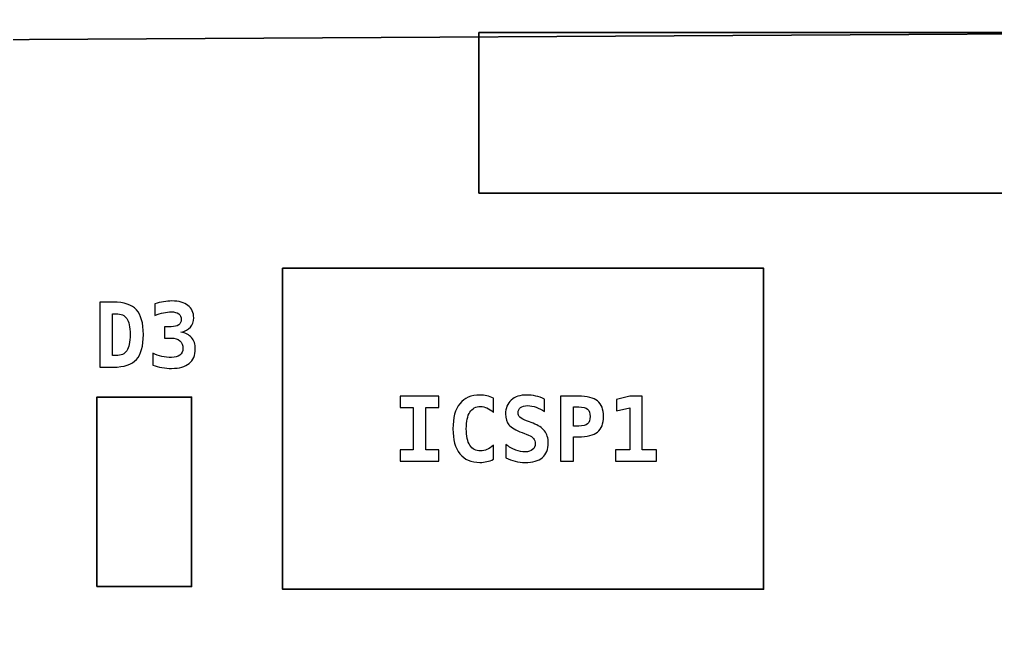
# Model space of a CAD drawing. Header units: centimetres. Extents: x -14.31 to -6.69, y -17.55 to -12.15.
# Drawn here: x -12.505 to -10.959, y -13.122 to -12.154 of the extents above; entities that cross this region are included whole.
import ezdxf

# ---------------------------------------------------------------- set-up
doc = ezdxf.new("R2010")
doc.units = ezdxf.units.CM
doc.header["$MEASUREMENT"] = 0
doc.layers.add('Layer 1', color=7, linetype='Continuous')

msp = doc.modelspace()

# ---------------------------------------------------------------- linework, layer by layer
at = {"layer": 'Layer 1', "color": 7, "lineweight": 35}
for points, knots in [([(-13.60478, -12.19155), (-13.60478, -12.19155), (-13.60478, -17.54618), (-13.60478, -17.54618), (-13.60478, -17.54618), (-13.60478, -17.54618), (-7.00326, -17.54618), (-7.00326, -17.54618), (-7.00326, -17.54618), (-7.00326, -17.54618), (-6.91925, -17.25396), (-6.91925, -17.25396), (-6.91925, -17.25396), (-6.91925, -17.25396), (-6.69233, -17.01606), (-6.69233, -17.01606), (-6.69233, -17.01606), (-6.69233, -17.01606), (-6.69233, -13.6785), (-6.69233, -13.6785), (-6.69233, -13.6785), (-6.69233, -13.6785), (-6.91782, -13.42932), (-6.91782, -13.42932), (-6.91782, -13.42932), (-6.91782, -13.42932), (-6.91782, -12.15382), (-6.91782, -12.15382), (-6.91782, -12.15382), (-6.91782, -12.15382), (-13.60478, -12.19155), (-13.60478, -12.19155)], [0, 0, 0, 0, 0.125, 0.125, 0.125, 0.125, 0.25, 0.25, 0.25, 0.25, 0.375, 0.375, 0.375, 0.375, 0.5, 0.5, 0.5, 0.5, 0.625, 0.625, 0.625, 0.625, 0.75, 0.75, 0.75, 0.75, 0.875, 0.875, 0.875, 0.875, 1, 1, 1, 1]), ([(-11.77767, -12.17444), (-11.77767, -12.17444), (-9.23767, -12.17444), (-9.23767, -12.17444), (-9.23767, -12.17444), (-9.23767, -12.17444), (-9.23767, -12.42844), (-9.23767, -12.42844), (-9.23767, -12.42844), (-9.23767, -12.42844), (-11.77767, -12.42844), (-11.77767, -12.42844), (-11.77767, -12.42844), (-11.77767, -12.42844), (-11.77767, -12.17444), (-11.77767, -12.17444)], [0, 0, 0, 0, 0.25, 0.25, 0.25, 0.25, 0.5, 0.5, 0.5, 0.5, 0.75, 0.75, 0.75, 0.75, 1, 1, 1, 1]), ([(-12.08867, -12.54747), (-12.08867, -12.54747), (-11.32667, -12.54747), (-11.32667, -12.54747), (-11.32667, -12.54747), (-11.32667, -12.54747), (-11.32667, -13.05547), (-11.32667, -13.05547), (-11.32667, -13.05547), (-11.32667, -13.05547), (-12.08867, -13.05547), (-12.08867, -13.05547), (-12.08867, -13.05547), (-12.08867, -13.05547), (-12.08867, -12.54747), (-12.08867, -12.54747)], [0, 0, 0, 0, 0.25, 0.25, 0.25, 0.25, 0.5, 0.5, 0.5, 0.5, 0.75, 0.75, 0.75, 0.75, 1, 1, 1, 1])]:
    msp.add_open_spline(points, degree=3, knots=knots, dxfattribs=at)
at = {"layer": 'Layer 1', "color": 250}
for points, knots in [([(-12.2649, -12.65796), (-12.2649, -12.65796), (-12.27579, -12.65796), (-12.27579, -12.65796), (-12.27579, -12.65796), (-12.27579, -12.65796), (-12.27579, -12.64004), (-12.27579, -12.64004), (-12.27579, -12.64004), (-12.27579, -12.64004), (-12.2649, -12.64004), (-12.2649, -12.64004), (-12.2649, -12.64004), (-12.25987, -12.64004), (-12.25594, -12.63906), (-12.25317, -12.63706), (-12.25317, -12.63706), (-12.25039, -12.63506), (-12.249, -12.63224), (-12.249, -12.62861), (-12.249, -12.62861), (-12.249, -12.6248), (-12.25039, -12.62182), (-12.25317, -12.61968), (-12.25317, -12.61968), (-12.25594, -12.61754), (-12.25987, -12.61648), (-12.2649, -12.61648), (-12.2649, -12.61648), (-12.26876, -12.61648), (-12.2729, -12.61697), (-12.2773, -12.61794), (-12.2773, -12.61794), (-12.28172, -12.6189), (-12.28628, -12.62031), (-12.29101, -12.62215), (-12.29101, -12.62215), (-12.29101, -12.62215), (-12.29101, -12.60368), (-12.29101, -12.60368), (-12.29101, -12.60368), (-12.28628, -12.60225), (-12.28162, -12.60117), (-12.27704, -12.60039), (-12.27704, -12.60039), (-12.27243, -12.59964), (-12.26803, -12.59926), (-12.2638, -12.59926), (-12.2638, -12.59926), (-12.25296, -12.59926), (-12.24451, -12.60164), (-12.23847, -12.60637), (-12.23847, -12.60637), (-12.2324, -12.61109), (-12.22937, -12.61761), (-12.22937, -12.62593), (-12.22937, -12.62593), (-12.22937, -12.63202), (-12.23111, -12.63703), (-12.23461, -12.64091), (-12.23461, -12.64091), (-12.23809, -12.64479), (-12.24308, -12.64733), (-12.24955, -12.64851), (-12.24955, -12.64851), (-12.24221, -12.6498), (-12.23659, -12.65274), (-12.23273, -12.65731), (-12.23273, -12.65731), (-12.22887, -12.66187), (-12.22694, -12.66789), (-12.22694, -12.67532), (-12.22694, -12.67532), (-12.22694, -12.68529), (-12.23014, -12.69289), (-12.23652, -12.69813), (-12.23652, -12.69813), (-12.24291, -12.70338), (-12.25218, -12.70599), (-12.26436, -12.70599), (-12.26436, -12.70599), (-12.26954, -12.70599), (-12.27464, -12.70554), (-12.27967, -12.70467), (-12.27967, -12.70467), (-12.2847, -12.7038), (-12.28953, -12.70253), (-12.29411, -12.70089), (-12.29411, -12.70089), (-12.29411, -12.70089), (-12.29411, -12.682), (-12.29411, -12.682), (-12.29411, -12.682), (-12.28978, -12.68416), (-12.28513, -12.68581), (-12.28012, -12.68694), (-12.28012, -12.68694), (-12.27513, -12.68807), (-12.26986, -12.68863), (-12.26436, -12.68863), (-12.26436, -12.68863), (-12.25883, -12.68863), (-12.25448, -12.68736), (-12.25126, -12.6848), (-12.25126, -12.6848), (-12.24804, -12.68226), (-12.24644, -12.67883), (-12.24644, -12.6745), (-12.24644, -12.6745), (-12.24644, -12.66923), (-12.24804, -12.66514), (-12.25126, -12.66227), (-12.25126, -12.66227), (-12.25448, -12.6594), (-12.25902, -12.65796), (-12.2649, -12.65796)], [0, 0, 0, 0, 0.0344828, 0.0344828, 0.0344828, 0.0344828, 0.0689655, 0.0689655, 0.0689655, 0.0689655, 0.1034483, 0.1034483, 0.1034483, 0.1034483, 0.137931, 0.137931, 0.137931, 0.137931, 0.1724138, 0.1724138, 0.1724138, 0.1724138, 0.2068966, 0.2068966, 0.2068966, 0.2068966, 0.2413793, 0.2413793, 0.2413793, 0.2413793, 0.2758621, 0.2758621, 0.2758621, 0.2758621, 0.3103448, 0.3103448, 0.3103448, 0.3103448, 0.3448276, 0.3448276, 0.3448276, 0.3448276, 0.3793103, 0.3793103, 0.3793103, 0.3793103, 0.4137931, 0.4137931, 0.4137931, 0.4137931, 0.4482759, 0.4482759, 0.4482759, 0.4482759, 0.4827586, 0.4827586, 0.4827586, 0.4827586, 0.5172414, 0.5172414, 0.5172414, 0.5172414, 0.5517241, 0.5517241, 0.5517241, 0.5517241, 0.5862069, 0.5862069, 0.5862069, 0.5862069, 0.6206897, 0.6206897, 0.6206897, 0.6206897, 0.6551724, 0.6551724, 0.6551724, 0.6551724, 0.6896552, 0.6896552, 0.6896552, 0.6896552, 0.7241379, 0.7241379, 0.7241379, 0.7241379, 0.7586207, 0.7586207, 0.7586207, 0.7586207, 0.7931034, 0.7931034, 0.7931034, 0.7931034, 0.8275862, 0.8275862, 0.8275862, 0.8275862, 0.862069, 0.862069, 0.862069, 0.862069, 0.8965517, 0.8965517, 0.8965517, 0.8965517, 0.9310345, 0.9310345, 0.9310345, 0.9310345, 0.9655172, 0.9655172, 0.9655172, 0.9655172, 1, 1, 1, 1]), ([(-12.37824, -12.60112), (-12.37824, -12.60112), (-12.35646, -12.60112), (-12.35646, -12.60112), (-12.35646, -12.60112), (-12.33967, -12.60112), (-12.32756, -12.60512), (-12.32017, -12.61314), (-12.32017, -12.61314), (-12.31276, -12.62116), (-12.30907, -12.63426), (-12.30907, -12.65246), (-12.30907, -12.65246), (-12.30907, -12.67069), (-12.31276, -12.68383), (-12.32017, -12.6919), (-12.32017, -12.6919), (-12.32756, -12.69997), (-12.33967, -12.70399), (-12.35646, -12.70399), (-12.35646, -12.70399), (-12.35646, -12.70399), (-12.37824, -12.70399), (-12.37824, -12.70399), (-12.37824, -12.70399), (-12.37824, -12.70399), (-12.37824, -12.60112), (-12.37824, -12.60112)], [0, 0, 0, 0, 0.1428571, 0.1428571, 0.1428571, 0.1428571, 0.2857143, 0.2857143, 0.2857143, 0.2857143, 0.4285714, 0.4285714, 0.4285714, 0.4285714, 0.5714286, 0.5714286, 0.5714286, 0.5714286, 0.7142857, 0.7142857, 0.7142857, 0.7142857, 0.8571429, 0.8571429, 0.8571429, 0.8571429, 1, 1, 1, 1]), ([(-12.35792, -12.61944), (-12.35792, -12.61944), (-12.35792, -12.68567), (-12.35792, -12.68567), (-12.35792, -12.68567), (-12.35792, -12.68567), (-12.35242, -12.68567), (-12.35242, -12.68567), (-12.35242, -12.68567), (-12.34442, -12.68567), (-12.3387, -12.68315), (-12.33532, -12.67812), (-12.33532, -12.67812), (-12.33191, -12.67309), (-12.33021, -12.66453), (-12.33021, -12.65246), (-12.33021, -12.65246), (-12.33021, -12.64047), (-12.33191, -12.63195), (-12.33532, -12.62694), (-12.33532, -12.62694), (-12.3387, -12.62193), (-12.34442, -12.61944), (-12.35242, -12.61944), (-12.35242, -12.61944), (-12.35242, -12.61944), (-12.35792, -12.61944), (-12.35792, -12.61944)], [0, 0, 0, 0, 0.1428571, 0.1428571, 0.1428571, 0.1428571, 0.2857143, 0.2857143, 0.2857143, 0.2857143, 0.4285714, 0.4285714, 0.4285714, 0.4285714, 0.5714286, 0.5714286, 0.5714286, 0.5714286, 0.7142857, 0.7142857, 0.7142857, 0.7142857, 0.8571429, 0.8571429, 0.8571429, 0.8571429, 1, 1, 1, 1]), ([(-11.90234, -12.76789), (-11.90234, -12.76789), (-11.90234, -12.74997), (-11.90234, -12.74997), (-11.90234, -12.74997), (-11.90234, -12.74997), (-11.8411, -12.74997), (-11.8411, -12.74997), (-11.8411, -12.74997), (-11.8411, -12.74997), (-11.8411, -12.76789), (-11.8411, -12.76789), (-11.8411, -12.76789), (-11.8411, -12.76789), (-11.86156, -12.76789), (-11.86156, -12.76789), (-11.86156, -12.76789), (-11.86156, -12.76789), (-11.86156, -12.83492), (-11.86156, -12.83492), (-11.86156, -12.83492), (-11.86156, -12.83492), (-11.8411, -12.83492), (-11.8411, -12.83492), (-11.8411, -12.83492), (-11.8411, -12.83492), (-11.8411, -12.85284), (-11.8411, -12.85284), (-11.8411, -12.85284), (-11.8411, -12.85284), (-11.90234, -12.85284), (-11.90234, -12.85284), (-11.90234, -12.85284), (-11.90234, -12.85284), (-11.90234, -12.83492), (-11.90234, -12.83492), (-11.90234, -12.83492), (-11.90234, -12.83492), (-11.88188, -12.83492), (-11.88188, -12.83492), (-11.88188, -12.83492), (-11.88188, -12.83492), (-11.88188, -12.76789), (-11.88188, -12.76789), (-11.88188, -12.76789), (-11.88188, -12.76789), (-11.90234, -12.76789), (-11.90234, -12.76789)], [0, 0, 0, 0, 0.0833333, 0.0833333, 0.0833333, 0.0833333, 0.1666667, 0.1666667, 0.1666667, 0.1666667, 0.25, 0.25, 0.25, 0.25, 0.3333333, 0.3333333, 0.3333333, 0.3333333, 0.4166667, 0.4166667, 0.4166667, 0.4166667, 0.5, 0.5, 0.5, 0.5, 0.5833333, 0.5833333, 0.5833333, 0.5833333, 0.6666667, 0.6666667, 0.6666667, 0.6666667, 0.75, 0.75, 0.75, 0.75, 0.8333333, 0.8333333, 0.8333333, 0.8333333, 0.9166667, 0.9166667, 0.9166667, 0.9166667, 1, 1, 1, 1]), ([(-11.75476, -12.84988), (-11.75798, -12.85152), (-11.76134, -12.85277), (-11.76489, -12.85359), (-11.76489, -12.85359), (-11.76842, -12.85442), (-11.77214, -12.85484), (-11.77604, -12.85484), (-11.77604, -12.85484), (-11.78992, -12.85484), (-11.80052, -12.85028), (-11.80781, -12.84113), (-11.80781, -12.84113), (-11.81513, -12.83198), (-11.81877, -12.81879), (-11.81877, -12.8015), (-11.81877, -12.8015), (-11.81877, -12.78419), (-11.81513, -12.77097), (-11.80781, -12.76182), (-11.80781, -12.76182), (-11.80052, -12.75268), (-11.78992, -12.74811), (-11.77604, -12.74811), (-11.77604, -12.74811), (-11.77214, -12.74811), (-11.7684, -12.74854), (-11.76482, -12.74936), (-11.76482, -12.74936), (-11.76122, -12.75018), (-11.75789, -12.75143), (-11.75476, -12.75308), (-11.75476, -12.75308), (-11.75476, -12.75308), (-11.75476, -12.77568), (-11.75476, -12.77568), (-11.75476, -12.77568), (-11.75824, -12.77245), (-11.76165, -12.7701), (-11.76492, -12.7686), (-11.76492, -12.7686), (-11.76821, -12.76712), (-11.7716, -12.76636), (-11.7751, -12.76636), (-11.7751, -12.76636), (-11.78253, -12.76636), (-11.78815, -12.76933), (-11.79194, -12.77523), (-11.79194, -12.77523), (-11.79573, -12.78113), (-11.79763, -12.78988), (-11.79763, -12.8015), (-11.79763, -12.8015), (-11.79763, -12.81309), (-11.79573, -12.82182), (-11.79194, -12.82772), (-11.79194, -12.82772), (-11.78815, -12.83363), (-11.78253, -12.83659), (-11.7751, -12.83659), (-11.7751, -12.83659), (-11.7716, -12.83659), (-11.76821, -12.83584), (-11.76492, -12.83435), (-11.76492, -12.83435), (-11.76165, -12.83285), (-11.75824, -12.8305), (-11.75476, -12.82728), (-11.75476, -12.82728), (-11.75476, -12.82728), (-11.75476, -12.84988), (-11.75476, -12.84988)], [0, 0, 0, 0, 0.0555556, 0.0555556, 0.0555556, 0.0555556, 0.1111111, 0.1111111, 0.1111111, 0.1111111, 0.1666667, 0.1666667, 0.1666667, 0.1666667, 0.2222222, 0.2222222, 0.2222222, 0.2222222, 0.2777778, 0.2777778, 0.2777778, 0.2777778, 0.3333333, 0.3333333, 0.3333333, 0.3333333, 0.3888889, 0.3888889, 0.3888889, 0.3888889, 0.4444444, 0.4444444, 0.4444444, 0.4444444, 0.5, 0.5, 0.5, 0.5, 0.5555556, 0.5555556, 0.5555556, 0.5555556, 0.6111111, 0.6111111, 0.6111111, 0.6111111, 0.6666667, 0.6666667, 0.6666667, 0.6666667, 0.7222222, 0.7222222, 0.7222222, 0.7222222, 0.7777778, 0.7777778, 0.7777778, 0.7777778, 0.8333333, 0.8333333, 0.8333333, 0.8333333, 0.8888889, 0.8888889, 0.8888889, 0.8888889, 0.9444444, 0.9444444, 0.9444444, 0.9444444, 1, 1, 1, 1]), ([(-11.70915, -12.80771), (-11.71938, -12.8038), (-11.72632, -12.79969), (-11.72997, -12.79541), (-11.72997, -12.79541), (-11.73359, -12.7911), (-11.7354, -12.78534), (-11.7354, -12.77808), (-11.7354, -12.77808), (-11.7354, -12.76876), (-11.73241, -12.76142), (-11.72644, -12.75611), (-11.72644, -12.75611), (-11.72047, -12.75077), (-11.71228, -12.74811), (-11.70184, -12.74811), (-11.70184, -12.74811), (-11.69711, -12.74811), (-11.69239, -12.74865), (-11.68766, -12.74974), (-11.68766, -12.74974), (-11.68291, -12.75082), (-11.67823, -12.75239), (-11.67359, -12.75451), (-11.67359, -12.75451), (-11.67359, -12.75451), (-11.67359, -12.77436), (-11.67359, -12.77436), (-11.67359, -12.77436), (-11.67797, -12.77128), (-11.68239, -12.76895), (-11.68688, -12.76733), (-11.68688, -12.76733), (-11.6914, -12.76573), (-11.69584, -12.76493), (-11.70026, -12.76493), (-11.70026, -12.76493), (-11.70518, -12.76493), (-11.70894, -12.76592), (-11.71155, -12.76789), (-11.71155, -12.76789), (-11.71416, -12.76987), (-11.71548, -12.77269), (-11.71548, -12.77636), (-11.71548, -12.77636), (-11.71548, -12.7792), (-11.71452, -12.78156), (-11.71261, -12.78341), (-11.71261, -12.78341), (-11.71071, -12.78527), (-11.70673, -12.78734), (-11.70066, -12.78958), (-11.70066, -12.78958), (-11.70066, -12.78958), (-11.69191, -12.79289), (-11.69191, -12.79289), (-11.69191, -12.79289), (-11.68366, -12.79593), (-11.67757, -12.79995), (-11.67366, -12.80496), (-11.67366, -12.80496), (-11.66976, -12.80997), (-11.66781, -12.81627), (-11.66781, -12.82389), (-11.66781, -12.82389), (-11.66781, -12.83428), (-11.67087, -12.84202), (-11.677, -12.84715), (-11.677, -12.84715), (-11.68314, -12.85228), (-11.69241, -12.85484), (-11.7048, -12.85484), (-11.7048, -12.85484), (-11.70991, -12.85484), (-11.71501, -12.85423), (-11.72014, -12.853), (-11.72014, -12.853), (-11.72524, -12.85178), (-11.7302, -12.84999), (-11.73498, -12.8476), (-11.73498, -12.8476), (-11.73498, -12.8476), (-11.73498, -12.82657), (-11.73498, -12.82657), (-11.73498, -12.82657), (-11.72957, -12.83043), (-11.7243, -12.83332), (-11.71924, -12.8352), (-11.71924, -12.8352), (-11.71416, -12.83708), (-11.70915, -12.83802), (-11.70419, -12.83802), (-11.70419, -12.83802), (-11.69918, -12.83802), (-11.6953, -12.83689), (-11.69255, -12.83461), (-11.69255, -12.83461), (-11.6898, -12.83233), (-11.68841, -12.82916), (-11.68841, -12.82506), (-11.68841, -12.82506), (-11.68841, -12.82198), (-11.68933, -12.81928), (-11.69116, -12.81697), (-11.69116, -12.81697), (-11.693, -12.81465), (-11.69565, -12.81281), (-11.69916, -12.81149), (-11.69916, -12.81149), (-11.69916, -12.81149), (-11.70915, -12.80771), (-11.70915, -12.80771)], [0, 0, 0, 0, 0.0357143, 0.0357143, 0.0357143, 0.0357143, 0.0714286, 0.0714286, 0.0714286, 0.0714286, 0.1071429, 0.1071429, 0.1071429, 0.1071429, 0.1428571, 0.1428571, 0.1428571, 0.1428571, 0.1785714, 0.1785714, 0.1785714, 0.1785714, 0.2142857, 0.2142857, 0.2142857, 0.2142857, 0.25, 0.25, 0.25, 0.25, 0.2857143, 0.2857143, 0.2857143, 0.2857143, 0.3214286, 0.3214286, 0.3214286, 0.3214286, 0.3571429, 0.3571429, 0.3571429, 0.3571429, 0.3928571, 0.3928571, 0.3928571, 0.3928571, 0.4285714, 0.4285714, 0.4285714, 0.4285714, 0.4642857, 0.4642857, 0.4642857, 0.4642857, 0.5, 0.5, 0.5, 0.5, 0.5357143, 0.5357143, 0.5357143, 0.5357143, 0.5714286, 0.5714286, 0.5714286, 0.5714286, 0.6071429, 0.6071429, 0.6071429, 0.6071429, 0.6428571, 0.6428571, 0.6428571, 0.6428571, 0.6785714, 0.6785714, 0.6785714, 0.6785714, 0.7142857, 0.7142857, 0.7142857, 0.7142857, 0.75, 0.75, 0.75, 0.75, 0.7857143, 0.7857143, 0.7857143, 0.7857143, 0.8214286, 0.8214286, 0.8214286, 0.8214286, 0.8571429, 0.8571429, 0.8571429, 0.8571429, 0.8928571, 0.8928571, 0.8928571, 0.8928571, 0.9285714, 0.9285714, 0.9285714, 0.9285714, 0.9642857, 0.9642857, 0.9642857, 0.9642857, 1, 1, 1, 1]), ([(-11.64817, -12.74997), (-11.64817, -12.74997), (-11.62025, -12.74997), (-11.62025, -12.74997), (-11.62025, -12.74997), (-11.60607, -12.74997), (-11.59586, -12.75249), (-11.58963, -12.75754), (-11.58963, -12.75754), (-11.5834, -12.7626), (-11.58029, -12.77081), (-11.58029, -12.78214), (-11.58029, -12.78214), (-11.58029, -12.79348), (-11.5834, -12.80169), (-11.58963, -12.80674), (-11.58963, -12.80674), (-11.59586, -12.8118), (-11.60607, -12.81432), (-11.62025, -12.81432), (-11.62025, -12.81432), (-11.62025, -12.81432), (-11.62785, -12.81432), (-11.62785, -12.81432), (-11.62785, -12.81432), (-11.62785, -12.81432), (-11.62785, -12.85284), (-11.62785, -12.85284), (-11.62785, -12.85284), (-11.62785, -12.85284), (-11.64817, -12.85284), (-11.64817, -12.85284), (-11.64817, -12.85284), (-11.64817, -12.85284), (-11.64817, -12.74997), (-11.64817, -12.74997)], [0, 0, 0, 0, 0.1111111, 0.1111111, 0.1111111, 0.1111111, 0.2222222, 0.2222222, 0.2222222, 0.2222222, 0.3333333, 0.3333333, 0.3333333, 0.3333333, 0.4444444, 0.4444444, 0.4444444, 0.4444444, 0.5555556, 0.5555556, 0.5555556, 0.5555556, 0.6666667, 0.6666667, 0.6666667, 0.6666667, 0.7777778, 0.7777778, 0.7777778, 0.7777778, 0.8888889, 0.8888889, 0.8888889, 0.8888889, 1, 1, 1, 1]), ([(-11.56143, -12.83492), (-11.56143, -12.83492), (-11.53869, -12.83492), (-11.53869, -12.83492), (-11.53869, -12.83492), (-11.53869, -12.83492), (-11.53869, -12.76815), (-11.53869, -12.76815), (-11.53869, -12.76815), (-11.53869, -12.76815), (-11.55983, -12.7734), (-11.55983, -12.7734), (-11.55983, -12.7734), (-11.55983, -12.7734), (-11.55983, -12.75507), (-11.55983, -12.75507), (-11.55983, -12.75507), (-11.55983, -12.75507), (-11.53855, -12.74997), (-11.53855, -12.74997), (-11.53855, -12.74997), (-11.53855, -12.74997), (-11.51891, -12.74997), (-11.51891, -12.74997), (-11.51891, -12.74997), (-11.51891, -12.74997), (-11.51891, -12.83492), (-11.51891, -12.83492), (-11.51891, -12.83492), (-11.51891, -12.83492), (-11.49617, -12.83492), (-11.49617, -12.83492), (-11.49617, -12.83492), (-11.49617, -12.83492), (-11.49617, -12.85284), (-11.49617, -12.85284), (-11.49617, -12.85284), (-11.49617, -12.85284), (-11.56143, -12.85284), (-11.56143, -12.85284), (-11.56143, -12.85284), (-11.56143, -12.85284), (-11.56143, -12.83492), (-11.56143, -12.83492)], [0, 0, 0, 0, 0.0909091, 0.0909091, 0.0909091, 0.0909091, 0.1818182, 0.1818182, 0.1818182, 0.1818182, 0.2727273, 0.2727273, 0.2727273, 0.2727273, 0.3636364, 0.3636364, 0.3636364, 0.3636364, 0.4545455, 0.4545455, 0.4545455, 0.4545455, 0.5454545, 0.5454545, 0.5454545, 0.5454545, 0.6363636, 0.6363636, 0.6363636, 0.6363636, 0.7272727, 0.7272727, 0.7272727, 0.7272727, 0.8181818, 0.8181818, 0.8181818, 0.8181818, 0.9090909, 0.9090909, 0.9090909, 0.9090909, 1, 1, 1, 1]), ([(-11.62785, -12.76707), (-11.62785, -12.76707), (-11.62785, -12.79722), (-11.62785, -12.79722), (-11.62785, -12.79722), (-11.62785, -12.79722), (-11.6195, -12.79722), (-11.6195, -12.79722), (-11.6195, -12.79722), (-11.61284, -12.79722), (-11.60816, -12.79609), (-11.60548, -12.79386), (-11.60548, -12.79386), (-11.60278, -12.7916), (-11.60144, -12.78769), (-11.60144, -12.78214), (-11.60144, -12.78214), (-11.60144, -12.77659), (-11.60278, -12.77269), (-11.60548, -12.77043), (-11.60548, -12.77043), (-11.60816, -12.7682), (-11.61284, -12.76707), (-11.6195, -12.76707), (-11.6195, -12.76707), (-11.6195, -12.76707), (-11.62785, -12.76707), (-11.62785, -12.76707)], [0, 0, 0, 0, 0.1428571, 0.1428571, 0.1428571, 0.1428571, 0.2857143, 0.2857143, 0.2857143, 0.2857143, 0.4285714, 0.4285714, 0.4285714, 0.4285714, 0.5714286, 0.5714286, 0.5714286, 0.5714286, 0.7142857, 0.7142857, 0.7142857, 0.7142857, 0.8571429, 0.8571429, 0.8571429, 0.8571429, 1, 1, 1, 1])]:
    msp.add_open_spline(points, degree=3, knots=knots, dxfattribs=at)
at = {"layer": 'Layer 1', "color": 250, "lineweight": 35}
msp.add_open_spline([(-12.38267, -13.05144), (-12.38267, -13.05144), (-12.38267, -12.75144), (-12.38267, -12.75144), (-12.38267, -12.75144), (-12.38267, -12.75144), (-12.23267, -12.75144), (-12.23267, -12.75144), (-12.23267, -12.75144), (-12.23267, -12.75144), (-12.23267, -13.05144), (-12.23267, -13.05144), (-12.23267, -13.05144), (-12.23267, -13.05144), (-12.38267, -13.05144), (-12.38267, -13.05144)], degree=3, knots=[0, 0, 0, 0, 0.25, 0.25, 0.25, 0.25, 0.5, 0.5, 0.5, 0.5, 0.75, 0.75, 0.75, 0.75, 1, 1, 1, 1], dxfattribs=at)

doc.saveas('drawing.dxf')
